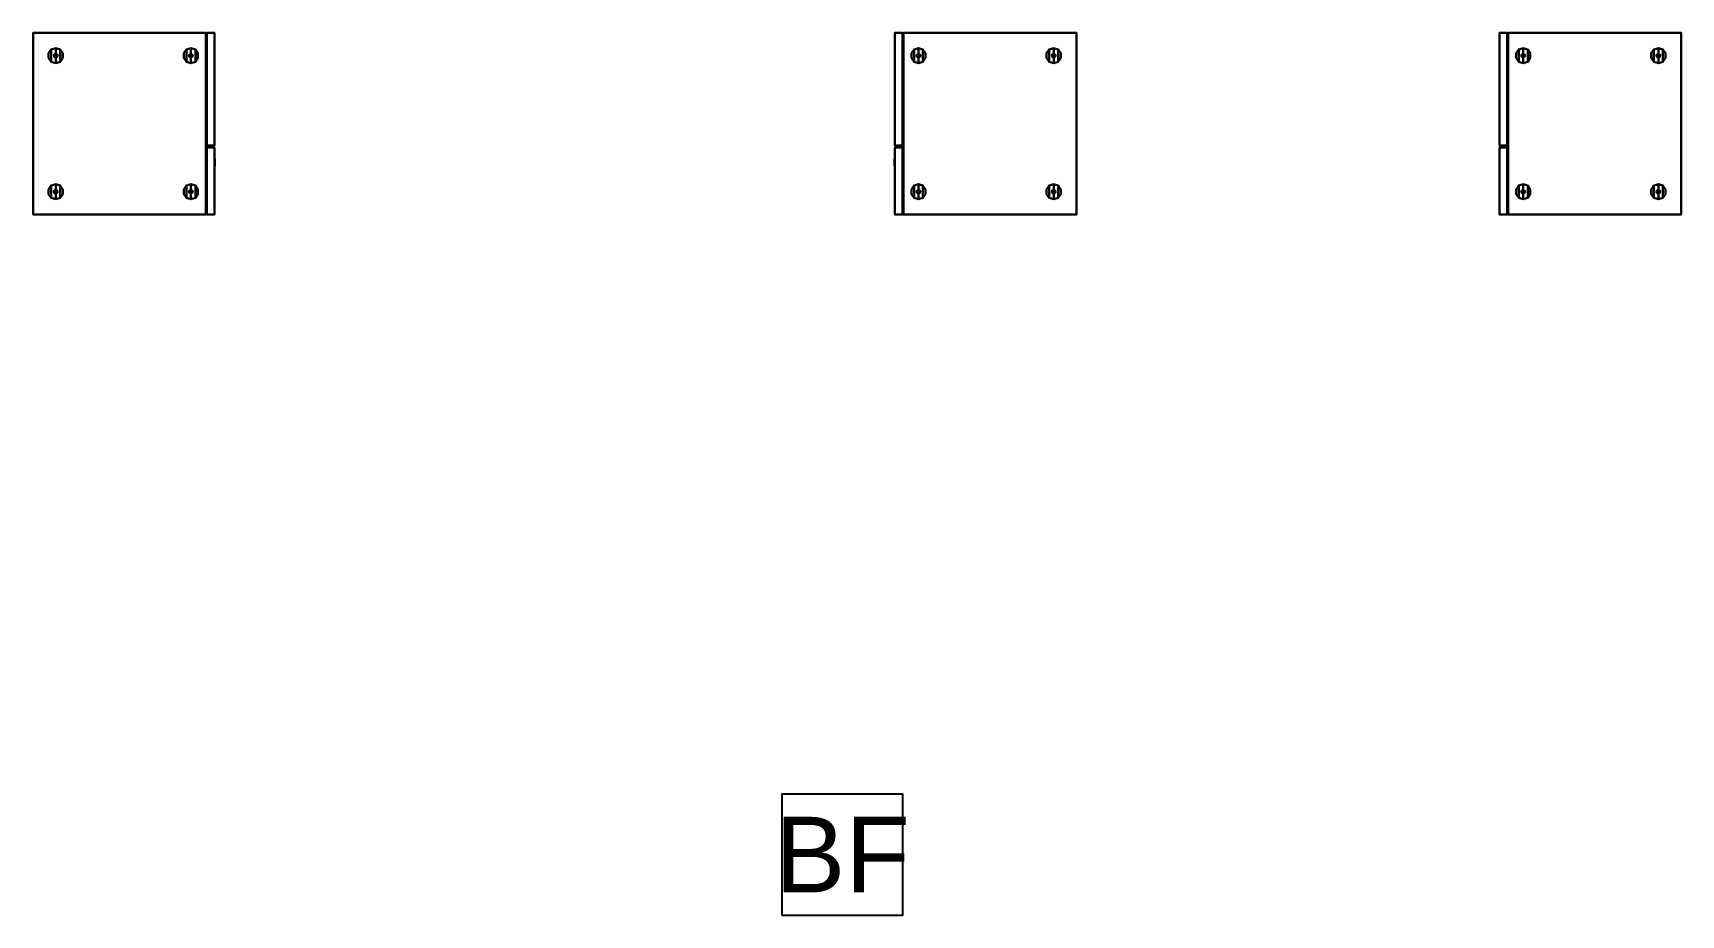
# Model space of a CAD drawing. Header units: inches. Extents: x 23 to 6400, y -2214 to 4412.
# Drawn here: x 3167.4 to 3385.4, y 3651.3 to 3768 of the extents above; entities that cross this region are included whole.
import ezdxf
from ezdxf.enums import TextEntityAlignment as Align

# ---------------------------------------------------------------- set-up
doc = ezdxf.new("R2010")
doc.units = ezdxf.units.IN
doc.header["$LTSCALE"] = 96
doc.header["$MEASUREMENT"] = 0
doc.layers.add('A-FURN-EXIST', color=33, linetype='Continuous')
doc.layers.add('A-Powr-Exst', color=15, linetype='Continuous')
doc.styles.add('OTJ_Title1', font='swiss.ttf')

# ---------------------------------------------------------------- blocks, each defined once
blk = doc.blocks.new('A$C63DA0F89')
at = {"color": 0, "linetype": 'ByBlock', "lineweight": -2}
blk.add_lwpolyline([(8.79, 0), (24.79, 0), (24.79, 16), (8.79, 16)], close=True, dxfattribs=at)
at = {"color": 0, "linetype": 'ByBlock', "lineweight": -2, "style": 'OTJ_Title1', "flags": 8}
blk.add_attdef('CODE', text='', height=8, dxfattribs=at).set_placement((16.79, 8), align=Align.MIDDLE)
blk = doc.blocks.new('A$C1C1D4BE0')
at = {"lineweight": -3, "flags": 1}
for tag, p, rotation in [('CAPPN', (29.08, 175.22, 27.25), 90), ('CAPMG', (29.08, 175.22, 27.25), 90), ('CAPMC', (29.08, 175.22, 27.25), 90), ('CAPQT', (29.08, 175.22, 27.25), 90), ('CAPDH', (29.08, 175.22, 27.25), 90), ('CAPGC', (29.08, 175.22, 27.25), 90), ('CAPPN', (29.08, 175.22, 26.75), 90), ('CAPMG', (29.08, 175.22, 26.75), 90), ('CAPMC', (29.08, 175.22, 26.75), 90), ('CAPQT', (29.08, 175.22, 26.75), 90), ('CAPDH', (29.08, 175.22, 26.75), 90), ('CAPGC', (29.08, 175.22, 26.75), 90), ('CAPPN', (53.08, 175.22, 27.25), 180), ('CAPMG', (53.08, 175.22, 27.25), 180), ('CAPMC', (53.08, 175.22, 27.25), 180), ('CAPQT', (53.08, 175.22, 27.25), 180), ('CAPDH', (53.08, 175.22, 27.25), 180), ('CAPGC', (53.08, 175.22, 27.25), 180), ('CAPPN', (109.07, 175.22, 27.25), 90), ('CAPMG', (109.07, 175.22, 27.25), 90), ('CAPMC', (109.07, 175.22, 27.25), 90), ('CAPQT', (109.07, 175.22, 27.25), 90), ('CAPDH', (109.07, 175.22, 27.25), 90), ('CAPGC', (109.07, 175.22, 27.25), 90), ('CAPPN', (109.07, 175.22, 26.75), 90), ('CAPMG', (109.07, 175.22, 26.75), 90), ('CAPMC', (109.07, 175.22, 26.75), 90), ('CAPQT', (109.07, 175.22, 26.75), 90), ('CAPDH', (109.07, 175.22, 26.75), 90), ('CAPGC', (109.07, 175.22, 26.75), 90), ('CAPPN', (133.07, 175.22, 27.25), 180), ('CAPMG', (133.07, 175.22, 27.25), 180), ('CAPMC', (133.07, 175.22, 27.25), 180), ('CAPQT', (133.07, 175.22, 27.25), 180), ('CAPDH', (133.07, 175.22, 27.25), 180), ('CAPGC', (133.07, 175.22, 27.25), 180), ('CAPPN', (247.06, 175.11, 27.25), 180), ('CAPMG', (247.06, 175.11, 27.25), 180), ('CAPMC', (247.06, 175.11, 27.25), 180), ('CAPQT', (247.06, 175.11, 27.25), 180), ('CAPDH', (247.06, 175.11, 27.25), 180), ('CAPGC', (247.06, 175.11, 27.25), 180), ('CAPPN', (346.3, 144.91, 28.25), 239.7332), ('CAPMG', (346.3, 144.91, 28.25), 239.7332), ('CAPMC', (346.3, 144.91, 28.25), 239.7332), ('CAPQT', (346.3, 144.91, 28.25), 239.7332), ('CAPDH', (346.3, 144.91, 28.25), 239.7332), ('CAPGC', (346.3, 144.91, 28.25), 239.7332), ('CAPPN', (109.06, 103.11, 27.25), 90), ('CAPMG', (109.06, 103.11, 27.25), 90), ('CAPMC', (109.06, 103.11, 27.25), 90), ('CAPQT', (109.06, 103.11, 27.25), 90), ('CAPDH', (109.06, 103.11, 27.25), 90), ('CAPGC', (109.06, 103.11, 27.25), 90), ('CAPPN', (199.06, 103.11, 27.25), 180), ('CAPMG', (199.06, 103.11, 27.25), 180), ('CAPMC', (199.06, 103.11, 27.25), 180), ('CAPQT', (199.06, 103.11, 27.25), 180), ('CAPDH', (199.06, 103.11, 27.25), 180), ('CAPGC', (199.06, 103.11, 27.25), 180), ('CAPPN', (247.06, 103.11, 27.25), 180), ('CAPMG', (247.06, 103.11, 27.25), 180), ('CAPMC', (247.06, 103.11, 27.25), 180), ('CAPQT', (247.06, 103.11, 27.25), 180), ('CAPDH', (247.06, 103.11, 27.25), 180), ('CAPGC', (247.06, 103.11, 27.25), 180), ('CAPPN', (273.39, 103.26), 180), ('CAPMG', (273.39, 103.26), 180), ('CAPMC', (273.39, 103.26), 180), ('CAPQT', (273.39, 103.26), 180), ('CAPDH', (273.39, 103.26), 180), ('CAPGC', (273.39, 103.26), 180), ('CAPPN', (247.92, 96.11, 27.25), 270), ('CAPMG', (247.92, 96.11, 27.25), 270), ('CAPMC', (247.92, 96.11, 27.25), 270), ('CAPQT', (247.92, 96.11, 27.25), 270), ('CAPDH', (247.92, 96.11, 27.25), 270), ('CAPGC', (247.92, 96.11, 27.25), 270), ('CAPPN', (352.41, 58, 28.25), 120), ('CAPMG', (352.41, 58, 28.25), 120), ('CAPMC', (352.41, 58, 28.25), 120), ('CAPQT', (352.41, 58, 28.25), 120), ('CAPDH', (352.41, 58, 28.25), 120), ('CAPGC', (352.41, 58, 28.25), 120), ('CAPPN', (364.65, 37.2), 120.8037), ('CAPMG', (364.65, 37.2), 120.8037), ('CAPMC', (364.65, 37.2), 120.8037), ('CAPQT', (364.65, 37.2), 120.8037), ('CAPDH', (364.65, 37.2), 120.8037), ('CAPGC', (364.65, 37.2), 120.8037), ('CAPPN', (359.05, 33.97), 119.1963), ('CAPMG', (359.05, 33.97), 119.1963), ('CAPMC', (359.05, 33.97), 119.1963), ('CAPQT', (359.05, 33.97), 119.1963), ('CAPDH', (359.05, 33.97), 119.1963), ('CAPGC', (359.05, 33.97), 119.1963)]:
    blk.add_attdef(tag, p, '', height=0.001, rotation=rotation, dxfattribs=at)
for tag, p in [('CAPPN', (109.92, 96.11, 27.25)), ('CAPMG', (109.92, 96.11, 27.25)), ('CAPMC', (109.92, 96.11, 27.25)), ('CAPQT', (109.92, 96.11, 27.25)), ('CAPDH', (109.92, 96.11, 27.25)), ('CAPGC', (109.92, 96.11, 27.25)), ('CAPPN', (157.92, 96.11, 27.25)), ('CAPMG', (157.92, 96.11, 27.25)), ('CAPMC', (157.92, 96.11, 27.25)), ('CAPQT', (157.92, 96.11, 27.25)), ('CAPDH', (157.92, 96.11, 27.25)), ('CAPGC', (157.92, 96.11, 27.25)), ('CAPPN', (249.58, 96.11)), ('CAPMG', (249.58, 96.11)), ('CAPMC', (249.58, 96.11)), ('CAPQT', (249.58, 96.11)), ('CAPDH', (249.58, 96.11)), ('CAPGC', (249.58, 96.11)), ('CAPPN', (273.58, 96.11, 28.25)), ('CAPMG', (273.58, 96.11, 28.25)), ('CAPMC', (273.58, 96.11, 28.25)), ('CAPQT', (273.58, 96.11, 28.25)), ('CAPDH', (273.58, 96.11, 28.25)), ('CAPGC', (273.58, 96.11, 28.25)), ('CAPPN', (29.94, 24.11, 27.25)), ('CAPMG', (29.94, 24.11, 27.25)), ('CAPMC', (29.94, 24.11, 27.25)), ('CAPQT', (29.94, 24.11, 27.25)), ('CAPDH', (29.94, 24.11, 27.25)), ('CAPGC', (29.94, 24.11, 27.25)), ('CAPPN', (109.92, 24.11, 27.25)), ('CAPMG', (109.92, 24.11, 27.25)), ('CAPMC', (109.92, 24.11, 27.25)), ('CAPQT', (109.92, 24.11, 27.25)), ('CAPDH', (109.92, 24.11, 27.25)), ('CAPGC', (109.92, 24.11, 27.25))]:
    blk.add_attdef(tag, p, '', height=0.001, dxfattribs=at)
at = {"lineweight": -3}
mesh = blk.add_polyface(dxfattribs=at)
corners = [(29.94, 24, 90.28), (29.94, 24, 27.25), (52.82, 24, 27.25), (52.82, 24, 90.28), (29.94, 0, 27.25), (29.94, 0, 90.28), (52.82, 0, 90.28), (52.82, 0, 27.25)]
mesh.append_faces([[corners[k] for k in face] for face in [(3, 2, 1, 0), (7, 6, 5, 4), (0, 5, 6, 3), (4, 5, 0, 1), (3, 6, 7, 2)]])
mesh = blk.add_polyface(dxfattribs=at)
corners = [(52.94, 24, 62.5), (53.94, 24, 62.5), (53.94, 24, 73.88), (52.94, 24, 73.88), (52.94, 9.12, 62.5), (52.94, 9.12, 73.88), (53.94, 9.12, 73.88), (53.94, 9.12, 62.5)]
mesh.append_faces([[corners[k] for k in face] for face in [(3, 2, 1, 0), (7, 6, 5, 4), (3, 5, 6, 2), (7, 4, 0, 1), (6, 7, 1, 2)]])
mesh = blk.add_polyface(dxfattribs=at)
corners = [(52.94, 24, 74.22), (53.94, 24, 74.22), (53.94, 24, 90.28), (52.94, 24, 90.28), (52.94, 9.12, 74.22), (52.94, 9.12, 90.28), (53.94, 9.12, 90.28), (53.94, 9.12, 74.22)]
mesh.append_faces([[corners[k] for k in face] for face in [(3, 2, 1, 0), (7, 6, 5, 4), (3, 5, 6, 2), (7, 4, 0, 1), (6, 7, 1, 2)]])
mesh = blk.add_polyface(dxfattribs=at)
corners = [(52.94, 24, 39), (53.94, 24, 39), (53.94, 24, 50.38), (52.94, 24, 50.38), (52.94, 9.12, 39), (52.94, 9.12, 50.38), (53.94, 9.12, 50.38), (53.94, 9.12, 39)]
mesh.append_faces([[corners[k] for k in face] for face in [(3, 2, 1, 0), (7, 6, 5, 4), (3, 5, 6, 2), (7, 4, 0, 1), (6, 7, 1, 2)]])
mesh = blk.add_polyface(dxfattribs=at)
corners = [(52.94, 24, 27.25), (53.94, 24, 27.25), (53.94, 24, 38.62), (52.94, 24, 38.62), (52.94, 9.12, 27.25), (52.94, 9.12, 38.62), (53.94, 9.12, 38.62), (53.94, 9.12, 27.25)]
mesh.append_faces([[corners[k] for k in face] for face in [(3, 2, 1, 0), (7, 6, 5, 4), (3, 5, 6, 2), (7, 4, 0, 1), (6, 7, 1, 2)]])
mesh = blk.add_polyface(dxfattribs=at)
corners = [(52.94, 24, 50.75), (53.94, 24, 50.75), (53.94, 24, 62.12), (52.94, 24, 62.12), (52.94, 9.12, 50.75), (52.94, 9.12, 62.12), (53.94, 9.12, 62.12), (53.94, 9.12, 50.75)]
mesh.append_faces([[corners[k] for k in face] for face in [(3, 2, 1, 0), (7, 6, 5, 4), (3, 5, 6, 2), (7, 4, 0, 1), (6, 7, 1, 2)]])
mesh = blk.add_polyface(dxfattribs=at)
corners = [(109.92, 24, 90.28), (109.92, 24, 27.25), (132.8, 24, 27.25), (132.8, 24, 90.28), (109.92, 0, 27.25), (109.92, 0, 90.28), (132.8, 0, 90.28), (132.8, 0, 27.25)]
mesh.append_faces([[corners[k] for k in face] for face in [(3, 2, 1, 0), (7, 6, 5, 4), (0, 5, 6, 3), (4, 5, 0, 1), (3, 6, 7, 2)]])
mesh = blk.add_polyface(dxfattribs=at)
corners = [(132.92, 24, 62.5), (133.92, 24, 62.5), (133.92, 24, 73.88), (132.92, 24, 73.88), (132.92, 9.12, 62.5), (132.92, 9.12, 73.88), (133.92, 9.12, 73.88), (133.92, 9.12, 62.5)]
mesh.append_faces([[corners[k] for k in face] for face in [(3, 2, 1, 0), (7, 6, 5, 4), (3, 5, 6, 2), (7, 4, 0, 1), (6, 7, 1, 2)]])
mesh = blk.add_polyface(dxfattribs=at)
corners = [(132.92, 24, 74.22), (133.92, 24, 74.22), (133.92, 24, 90.28), (132.92, 24, 90.28), (132.92, 9.12, 74.22), (132.92, 9.12, 90.28), (133.92, 9.12, 90.28), (133.92, 9.12, 74.22)]
mesh.append_faces([[corners[k] for k in face] for face in [(3, 2, 1, 0), (7, 6, 5, 4), (3, 5, 6, 2), (7, 4, 0, 1), (6, 7, 1, 2)]])
mesh = blk.add_polyface(dxfattribs=at)
corners = [(132.92, 24, 39), (133.92, 24, 39), (133.92, 24, 50.38), (132.92, 24, 50.38), (132.92, 9.12, 39), (132.92, 9.12, 50.38), (133.92, 9.12, 50.38), (133.92, 9.12, 39)]
mesh.append_faces([[corners[k] for k in face] for face in [(3, 2, 1, 0), (7, 6, 5, 4), (3, 5, 6, 2), (7, 4, 0, 1), (6, 7, 1, 2)]])
mesh = blk.add_polyface(dxfattribs=at)
corners = [(132.92, 24, 27.25), (133.92, 24, 27.25), (133.92, 24, 38.62), (132.92, 24, 38.62), (132.92, 9.12, 27.25), (132.92, 9.12, 38.62), (133.92, 9.12, 38.62), (133.92, 9.12, 27.25)]
mesh.append_faces([[corners[k] for k in face] for face in [(3, 2, 1, 0), (7, 6, 5, 4), (3, 5, 6, 2), (7, 4, 0, 1), (6, 7, 1, 2)]])
mesh = blk.add_polyface(dxfattribs=at)
corners = [(132.92, 24, 50.75), (133.92, 24, 50.75), (133.92, 24, 62.12), (132.92, 24, 62.12), (132.92, 9.12, 50.75), (132.92, 9.12, 62.12), (133.92, 9.12, 62.12), (133.92, 9.12, 50.75)]
mesh.append_faces([[corners[k] for k in face] for face in [(3, 2, 1, 0), (7, 6, 5, 4), (3, 5, 6, 2), (7, 4, 0, 1), (6, 7, 1, 2)]])
mesh = blk.add_polyface(dxfattribs=at)
corners = [(224.92, 24, 62.5), (223.92, 24, 62.5), (223.92, 24, 73.88), (224.92, 24, 73.88), (224.92, 9.12, 62.5), (224.92, 9.12, 73.88), (223.92, 9.12, 73.88), (223.92, 9.12, 62.5)]
mesh.append_faces([[corners[k] for k in face] for face in [(0, 1, 2, 3), (4, 5, 6, 7), (2, 6, 5, 3), (1, 0, 4, 7), (2, 1, 7, 6)]])
mesh = blk.add_polyface(dxfattribs=at)
corners = [(224.92, 24, 74.22), (223.92, 24, 74.22), (223.92, 24, 90.28), (224.92, 24, 90.28), (224.92, 9.12, 74.22), (224.92, 9.12, 90.28), (223.92, 9.12, 90.28), (223.92, 9.12, 74.22)]
mesh.append_faces([[corners[k] for k in face] for face in [(0, 1, 2, 3), (4, 5, 6, 7), (2, 6, 5, 3), (1, 0, 4, 7), (2, 1, 7, 6)]])
mesh = blk.add_polyface(dxfattribs=at)
corners = [(224.92, 24, 39), (223.92, 24, 39), (223.92, 24, 50.38), (224.92, 24, 50.38), (224.92, 9.12, 39), (224.92, 9.12, 50.38), (223.92, 9.12, 50.38), (223.92, 9.12, 39)]
mesh.append_faces([[corners[k] for k in face] for face in [(0, 1, 2, 3), (4, 5, 6, 7), (2, 6, 5, 3), (1, 0, 4, 7), (2, 1, 7, 6)]])
mesh = blk.add_polyface(dxfattribs=at)
corners = [(224.92, 24, 27.25), (223.92, 24, 27.25), (223.92, 24, 38.62), (224.92, 24, 38.62), (224.92, 9.12, 27.25), (224.92, 9.12, 38.62), (223.92, 9.12, 38.62), (223.92, 9.12, 27.25)]
mesh.append_faces([[corners[k] for k in face] for face in [(0, 1, 2, 3), (4, 5, 6, 7), (2, 6, 5, 3), (1, 0, 4, 7), (2, 1, 7, 6)]])
mesh = blk.add_polyface(dxfattribs=at)
corners = [(224.92, 24, 50.75), (223.92, 24, 50.75), (223.92, 24, 62.12), (224.92, 24, 62.12), (224.92, 9.12, 50.75), (224.92, 9.12, 62.12), (223.92, 9.12, 62.12), (223.92, 9.12, 50.75)]
mesh.append_faces([[corners[k] for k in face] for face in [(0, 1, 2, 3), (4, 5, 6, 7), (2, 6, 5, 3), (1, 0, 4, 7), (2, 1, 7, 6)]])
mesh = blk.add_polyface(dxfattribs=at)
corners = [(247.92, 24, 90.28), (247.92, 24, 27.25), (225.05, 24, 27.25), (225.05, 24, 90.28), (247.92, 0, 27.25), (247.92, 0, 90.28), (225.05, 0, 90.28), (225.05, 0, 27.25)]
mesh.append_faces([[corners[k] for k in face] for face in [(0, 1, 2, 3), (4, 5, 6, 7), (3, 6, 5, 0), (1, 0, 5, 4), (2, 7, 6, 3)]])
mesh = blk.add_polyface(dxfattribs=at)
corners = [(32, 21.31, 26.88), (32, 20.69, 26.88), (32, 20.69, 26.75), (32, 21.31, 26.75), (32.35, 20.19, 26.88), (32.35, 20.19, 26.75), (32.35, 21.81, 26.88), (32.35, 21.81, 26.75), (32.94, 20, 26.88), (33.54, 20.19, 26.88), (33.54, 20.19, 26.75), (32.94, 20, 26.75), (33.88, 20.69, 26.88), (33.88, 21.31, 26.88), (33.88, 21.31, 26.75), (33.88, 20.69, 26.75), (33.54, 21.81, 26.88), (32.94, 22, 26.88), (32.94, 22, 26.75), (33.54, 21.81, 26.75)]
mesh.append_faces([[corners[k] for k in face] for face in [(3, 2, 1, 0), (2, 5, 4, 1), (7, 3, 0, 6), (11, 10, 9, 8), (15, 14, 13, 12), (10, 15, 12, 9), (19, 18, 17, 16), (14, 19, 16, 13), (18, 7, 6, 17), (5, 11, 8, 4)]])
mesh.append_faces([[corners[k] for k in face] for face in [(16, 9, 12, 13)]], dxfattribs={"vtx0": -1})
mesh.append_faces([[corners[k] for k in face] for face in [(17, 8, 9, 16)]], dxfattribs={"vtx0": -1, "vtx2": -1})
mesh.append_faces([[corners[k] for k in face] for face in [(1, 4, 6, 0)]], dxfattribs={"vtx1": -1})
mesh.append_faces([[corners[k] for k in face] for face in [(4, 8, 17, 6)]], dxfattribs={"vtx1": -1, "vtx3": -1})
mesh = blk.add_polyface(dxfattribs=at)
corners = [(49.88, 21.31, 26.88), (49.88, 20.69, 26.88), (49.88, 20.69, 26.75), (49.88, 21.31, 26.75), (50.22, 20.19, 26.88), (50.82, 20, 26.88), (50.82, 20, 26.75), (50.22, 20.19, 26.75), (51.75, 20.69, 26.88), (51.75, 21.31, 26.88), (51.75, 21.31, 26.75), (51.75, 20.69, 26.75), (51.41, 20.19, 26.88), (51.41, 20.19, 26.75), (50.82, 22, 26.88), (50.22, 21.81, 26.88), (50.22, 21.81, 26.75), (50.82, 22, 26.75), (51.41, 21.81, 26.88), (51.41, 21.81, 26.75)]
mesh.append_faces([[corners[k] for k in face] for face in [(3, 2, 1, 0), (7, 6, 5, 4), (2, 7, 4, 1), (11, 10, 9, 8), (13, 11, 8, 12), (6, 13, 12, 5), (17, 16, 15, 14), (19, 17, 14, 18), (10, 19, 18, 9), (16, 3, 0, 15)]])
mesh.append_faces([[corners[k] for k in face] for face in [(18, 12, 8, 9)]], dxfattribs={"vtx0": -1})
mesh.append_faces([[corners[k] for k in face] for face in [(14, 5, 12, 18)]], dxfattribs={"vtx0": -1, "vtx2": -1})
mesh.append_faces([[corners[k] for k in face] for face in [(1, 4, 15, 0)]], dxfattribs={"vtx1": -1})
mesh.append_faces([[corners[k] for k in face] for face in [(4, 5, 14, 15)]], dxfattribs={"vtx1": -1, "vtx3": -1})
mesh = blk.add_polyface(dxfattribs=at)
corners = [(111.99, 21.31, 26.88), (111.99, 20.69, 26.88), (111.99, 20.69, 26.75), (111.99, 21.31, 26.75), (112.33, 20.19, 26.88), (112.33, 20.19, 26.75), (112.33, 21.81, 26.88), (112.33, 21.81, 26.75), (112.92, 20, 26.88), (113.52, 20.19, 26.88), (113.52, 20.19, 26.75), (112.92, 20, 26.75), (113.86, 20.69, 26.88), (113.86, 21.31, 26.88), (113.86, 21.31, 26.75), (113.86, 20.69, 26.75), (113.52, 21.81, 26.88), (112.92, 22, 26.88), (112.92, 22, 26.75), (113.52, 21.81, 26.75)]
mesh.append_faces([[corners[k] for k in face] for face in [(3, 2, 1, 0), (2, 5, 4, 1), (7, 3, 0, 6), (11, 10, 9, 8), (15, 14, 13, 12), (10, 15, 12, 9), (19, 18, 17, 16), (14, 19, 16, 13), (18, 7, 6, 17), (5, 11, 8, 4)]])
mesh.append_faces([[corners[k] for k in face] for face in [(16, 9, 12, 13)]], dxfattribs={"vtx0": -1})
mesh.append_faces([[corners[k] for k in face] for face in [(17, 8, 9, 16)]], dxfattribs={"vtx0": -1, "vtx2": -1})
mesh.append_faces([[corners[k] for k in face] for face in [(1, 4, 6, 0)]], dxfattribs={"vtx1": -1})
mesh.append_faces([[corners[k] for k in face] for face in [(4, 8, 17, 6)]], dxfattribs={"vtx1": -1, "vtx3": -1})
mesh = blk.add_polyface(dxfattribs=at)
corners = [(129.86, 21.31, 26.88), (129.86, 20.69, 26.88), (129.86, 20.69, 26.75), (129.86, 21.31, 26.75), (130.21, 20.19, 26.88), (130.8, 20, 26.88), (130.8, 20, 26.75), (130.21, 20.19, 26.75), (131.74, 20.69, 26.88), (131.74, 21.31, 26.88), (131.74, 21.31, 26.75), (131.74, 20.69, 26.75), (131.39, 20.19, 26.88), (131.39, 20.19, 26.75), (130.8, 22, 26.88), (130.21, 21.81, 26.88), (130.21, 21.81, 26.75), (130.8, 22, 26.75), (131.39, 21.81, 26.88), (131.39, 21.81, 26.75)]
mesh.append_faces([[corners[k] for k in face] for face in [(3, 2, 1, 0), (7, 6, 5, 4), (2, 7, 4, 1), (11, 10, 9, 8), (13, 11, 8, 12), (6, 13, 12, 5), (17, 16, 15, 14), (19, 17, 14, 18), (10, 19, 18, 9), (16, 3, 0, 15)]])
mesh.append_faces([[corners[k] for k in face] for face in [(18, 12, 8, 9)]], dxfattribs={"vtx0": -1})
mesh.append_faces([[corners[k] for k in face] for face in [(14, 5, 12, 18)]], dxfattribs={"vtx0": -1, "vtx2": -1})
mesh.append_faces([[corners[k] for k in face] for face in [(1, 4, 15, 0)]], dxfattribs={"vtx1": -1})
mesh.append_faces([[corners[k] for k in face] for face in [(4, 5, 14, 15)]], dxfattribs={"vtx1": -1, "vtx3": -1})
mesh = blk.add_polyface(dxfattribs=at)
corners = [(227.99, 21.31, 26.88), (227.99, 20.69, 26.88), (227.99, 20.69, 26.75), (227.99, 21.31, 26.75), (227.64, 20.19, 26.88), (227.05, 20, 26.88), (227.05, 20, 26.75), (227.64, 20.19, 26.75), (226.11, 20.69, 26.88), (226.11, 21.31, 26.88), (226.11, 21.31, 26.75), (226.11, 20.69, 26.75), (226.45, 20.19, 26.88), (226.45, 20.19, 26.75), (227.05, 22, 26.88), (227.64, 21.81, 26.88), (227.64, 21.81, 26.75), (227.05, 22, 26.75), (226.45, 21.81, 26.88), (226.45, 21.81, 26.75)]
mesh.append_faces([[corners[k] for k in face] for face in [(0, 1, 2, 3), (4, 5, 6, 7), (1, 4, 7, 2), (8, 9, 10, 11), (12, 8, 11, 13), (5, 12, 13, 6), (14, 15, 16, 17), (18, 14, 17, 19), (9, 18, 19, 10), (15, 0, 3, 16)]])
mesh.append_faces([[corners[k] for k in face] for face in [(18, 12, 5, 14)]], dxfattribs={"vtx0": -1, "vtx2": -1})
mesh.append_faces([[corners[k] for k in face] for face in [(0, 15, 4, 1)]], dxfattribs={"vtx1": -1})
mesh.append_faces([[corners[k] for k in face] for face in [(15, 14, 5, 4)]], dxfattribs={"vtx1": -1, "vtx3": -1})
mesh.append_faces([[corners[k] for k in face] for face in [(9, 8, 12, 18)]], dxfattribs={"vtx2": -1})
mesh = blk.add_polyface(dxfattribs=at)
corners = [(245.86, 21.31, 26.88), (245.86, 20.69, 26.88), (245.86, 20.69, 26.75), (245.86, 21.31, 26.75), (245.52, 20.19, 26.88), (245.52, 20.19, 26.75), (245.52, 21.81, 26.88), (245.52, 21.81, 26.75), (244.92, 20, 26.88), (244.33, 20.19, 26.88), (244.33, 20.19, 26.75), (244.92, 20, 26.75), (243.99, 20.69, 26.88), (243.99, 21.31, 26.88), (243.99, 21.31, 26.75), (243.99, 20.69, 26.75), (244.33, 21.81, 26.88), (244.92, 22, 26.88), (244.92, 22, 26.75), (244.33, 21.81, 26.75)]
mesh.append_faces([[corners[k] for k in face] for face in [(0, 1, 2, 3), (1, 4, 5, 2), (6, 0, 3, 7), (8, 9, 10, 11), (12, 13, 14, 15), (9, 12, 15, 10), (16, 17, 18, 19), (13, 16, 19, 14), (17, 6, 7, 18), (4, 8, 11, 5)]])
mesh.append_faces([[corners[k] for k in face] for face in [(16, 9, 8, 17)]], dxfattribs={"vtx0": -1, "vtx2": -1})
mesh.append_faces([[corners[k] for k in face] for face in [(0, 6, 4, 1)]], dxfattribs={"vtx1": -1})
mesh.append_faces([[corners[k] for k in face] for face in [(6, 17, 8, 4)]], dxfattribs={"vtx1": -1, "vtx3": -1})
mesh.append_faces([[corners[k] for k in face] for face in [(13, 12, 9, 16)]], dxfattribs={"vtx2": -1})
mesh = blk.add_polyface(dxfattribs=at)
corners = [(32.88, 21.25, 27.25), (32.88, 21.25, 26.88), (33, 21.25, 26.88), (33, 21.25, 27.25), (32.75, 21.16, 27.25), (32.75, 21.16, 26.88), (33.13, 21.16, 26.88), (33.13, 21.16, 27.25), (32.69, 21, 27.25), (32.69, 21, 26.88), (33.19, 21, 26.88), (33.19, 21, 27.25), (32.88, 20.75, 26.88), (32.88, 20.75, 27.25), (33, 20.75, 27.25), (33, 20.75, 26.88), (32.75, 20.84, 26.88), (32.75, 20.84, 27.25), (33.13, 20.84, 27.25), (33.13, 20.84, 26.88)]
mesh.append_faces([[corners[k] for k in face] for face in [(3, 2, 1, 0), (0, 1, 5, 4), (7, 6, 2, 3), (4, 5, 9, 8), (11, 10, 6, 7), (15, 14, 13, 12), (12, 13, 17, 16), (19, 18, 14, 15), (16, 17, 8, 9), (10, 11, 18, 19)]])
mesh = blk.add_polyface(dxfattribs=at)
corners = [(50.63, 21.16, 27.25), (50.63, 21.16, 26.88), (50.75, 21.25, 26.88), (50.75, 21.25, 27.25), (50.57, 21, 27.25), (50.57, 21, 26.88), (50.63, 20.84, 26.88), (50.63, 20.84, 27.25), (50.75, 20.75, 27.25), (50.75, 20.75, 26.88), (50.88, 20.75, 26.88), (50.88, 20.75, 27.25), (51, 20.84, 27.25), (51, 20.84, 26.88), (50.88, 21.25, 27.25), (50.88, 21.25, 26.88), (51, 21.16, 26.88), (51, 21.16, 27.25), (51.07, 21, 26.88), (51.07, 21, 27.25)]
mesh.append_faces([[corners[k] for k in face] for face in [(3, 2, 1, 0), (0, 1, 5, 4), (9, 8, 7, 6), (6, 7, 4, 5), (13, 12, 11, 10), (17, 16, 15, 14), (19, 18, 16, 17), (18, 19, 12, 13), (10, 11, 8, 9), (14, 15, 2, 3)]])
mesh = blk.add_polyface(dxfattribs=at)
corners = [(112.86, 21.25, 27.25), (112.86, 21.25, 26.88), (112.99, 21.25, 26.88), (112.99, 21.25, 27.25), (112.74, 21.16, 27.25), (112.74, 21.16, 26.88), (113.11, 21.16, 26.88), (113.11, 21.16, 27.25), (112.67, 21, 27.25), (112.67, 21, 26.88), (113.17, 21, 26.88), (113.17, 21, 27.25), (112.86, 20.75, 26.88), (112.86, 20.75, 27.25), (112.99, 20.75, 27.25), (112.99, 20.75, 26.88), (112.74, 20.84, 26.88), (112.74, 20.84, 27.25), (113.11, 20.84, 27.25), (113.11, 20.84, 26.88)]
mesh.append_faces([[corners[k] for k in face] for face in [(3, 2, 1, 0), (0, 1, 5, 4), (7, 6, 2, 3), (4, 5, 9, 8), (11, 10, 6, 7), (15, 14, 13, 12), (12, 13, 17, 16), (19, 18, 14, 15), (16, 17, 8, 9), (10, 11, 18, 19)]])
mesh = blk.add_polyface(dxfattribs=at)
corners = [(130.61, 21.16, 27.25), (130.61, 21.16, 26.88), (130.74, 21.25, 26.88), (130.74, 21.25, 27.25), (130.55, 21, 27.25), (130.55, 21, 26.88), (130.61, 20.84, 26.88), (130.61, 20.84, 27.25), (130.74, 20.75, 27.25), (130.74, 20.75, 26.88), (130.86, 20.75, 26.88), (130.86, 20.75, 27.25), (130.99, 20.84, 27.25), (130.99, 20.84, 26.88), (130.86, 21.25, 27.25), (130.86, 21.25, 26.88), (130.99, 21.16, 26.88), (130.99, 21.16, 27.25), (131.05, 21, 26.88), (131.05, 21, 27.25)]
mesh.append_faces([[corners[k] for k in face] for face in [(3, 2, 1, 0), (0, 1, 5, 4), (9, 8, 7, 6), (6, 7, 4, 5), (13, 12, 11, 10), (17, 16, 15, 14), (19, 18, 16, 17), (18, 19, 12, 13), (10, 11, 8, 9), (14, 15, 2, 3)]])
mesh = blk.add_polyface(dxfattribs=at)
corners = [(227.24, 21.16, 27.25), (227.24, 21.16, 26.88), (227.11, 21.25, 26.88), (227.11, 21.25, 27.25), (227.3, 21, 27.25), (227.3, 21, 26.88), (227.24, 20.84, 26.88), (227.24, 20.84, 27.25), (227.11, 20.75, 27.25), (227.11, 20.75, 26.88), (226.99, 20.75, 26.88), (226.99, 20.75, 27.25), (226.86, 20.84, 27.25), (226.86, 20.84, 26.88), (226.99, 21.25, 27.25), (226.99, 21.25, 26.88), (226.86, 21.16, 26.88), (226.86, 21.16, 27.25), (226.8, 21, 26.88), (226.8, 21, 27.25)]
mesh.append_faces([[corners[k] for k in face] for face in [(0, 1, 2, 3), (4, 5, 1, 0), (6, 7, 8, 9), (5, 4, 7, 6), (10, 11, 12, 13), (14, 15, 16, 17), (17, 16, 18, 19), (13, 12, 19, 18), (9, 8, 11, 10), (3, 2, 15, 14)]])
mesh = blk.add_polyface(dxfattribs=at)
corners = [(244.99, 21.25, 27.25), (244.99, 21.25, 26.88), (244.86, 21.25, 26.88), (244.86, 21.25, 27.25), (245.11, 21.16, 27.25), (245.11, 21.16, 26.88), (244.74, 21.16, 26.88), (244.74, 21.16, 27.25), (245.17, 21, 27.25), (245.17, 21, 26.88), (244.67, 21, 26.88), (244.67, 21, 27.25), (244.99, 20.75, 26.88), (244.99, 20.75, 27.25), (244.86, 20.75, 27.25), (244.86, 20.75, 26.88), (245.11, 20.84, 26.88), (245.11, 20.84, 27.25), (244.74, 20.84, 27.25), (244.74, 20.84, 26.88)]
mesh.append_faces([[corners[k] for k in face] for face in [(0, 1, 2, 3), (4, 5, 1, 0), (3, 2, 6, 7), (8, 9, 5, 4), (7, 6, 10, 11), (12, 13, 14, 15), (16, 17, 13, 12), (15, 14, 18, 19), (9, 8, 17, 16), (19, 18, 11, 10)]])
mesh = blk.add_polyface(dxfattribs=at)
corners = [(53.94, 8.87, 90.28), (53.94, 0, 90.28), (52.94, 0, 90.28), (52.94, 8.87, 90.28), (52.94, 0, 27.25), (53.94, 0, 27.25), (53.94, 8.87, 27.25), (52.94, 8.87, 27.25)]
mesh.append_faces([[corners[k] for k in face] for face in [(3, 2, 1, 0), (5, 1, 2, 4), (1, 5, 6, 0), (3, 0, 6, 7), (5, 4, 7, 6)]])
mesh = blk.add_polyface(dxfattribs=at)
corners = [(133.92, 8.87, 90.28), (133.92, 0, 90.28), (132.92, 0, 90.28), (132.92, 8.87, 90.28), (132.92, 0, 27.25), (133.92, 0, 27.25), (133.92, 8.87, 27.25), (132.92, 8.87, 27.25)]
mesh.append_faces([[corners[k] for k in face] for face in [(3, 2, 1, 0), (5, 1, 2, 4), (1, 5, 6, 0), (3, 0, 6, 7), (5, 4, 7, 6)]])
mesh = blk.add_polyface(dxfattribs=at)
corners = [(223.92, 8.87, 90.28), (223.92, 0, 90.28), (224.92, 0, 90.28), (224.92, 8.87, 90.28), (224.92, 0, 27.25), (223.92, 0, 27.25), (223.92, 8.87, 27.25), (224.92, 8.87, 27.25)]
mesh.append_faces([[corners[k] for k in face] for face in [(0, 1, 2, 3), (4, 2, 1, 5), (0, 6, 5, 1), (7, 6, 0, 3), (6, 7, 4, 5)]])
mesh = blk.add_polyface(dxfattribs=at)
corners = [(53.97, 7.31, 76.47), (53.97, 6.62, 75.81), (53.97, 6.44, 75.97), (53.97, 7.12, 76.66), (53.97, 7.37, 76.22), (53.97, 6.87, 75.72), (53.97, 7.31, 75.97), (53.97, 7.12, 75.81), (53.97, 6.62, 76.66), (53.97, 6.87, 76.72), (53.97, 6.37, 76.22), (53.97, 6.44, 76.47)]
mesh.append_faces([[corners[k] for k in face] for face in [(4, 5, 7, 6)]], dxfattribs={"vtx0": -1})
mesh.append_faces([[corners[k] for k in face] for face in [(3, 2, 1, 0), (0, 1, 5, 4), (9, 10, 2, 3)]], dxfattribs={"vtx0": -1, "vtx2": -1})
mesh.append_faces([[corners[k] for k in face] for face in [(11, 10, 9, 8)]], dxfattribs={"vtx1": -1})
mesh = blk.add_polyface(dxfattribs=at)
corners = [(133.96, 7.31, 76.47), (133.96, 6.62, 75.81), (133.96, 6.44, 75.97), (133.96, 7.12, 76.66), (133.96, 7.37, 76.22), (133.96, 6.87, 75.72), (133.96, 7.31, 75.97), (133.96, 7.12, 75.81), (133.96, 6.62, 76.66), (133.96, 6.87, 76.72), (133.96, 6.37, 76.22), (133.96, 6.44, 76.47)]
mesh.append_faces([[corners[k] for k in face] for face in [(4, 5, 7, 6)]], dxfattribs={"vtx0": -1})
mesh.append_faces([[corners[k] for k in face] for face in [(3, 2, 1, 0), (0, 1, 5, 4), (9, 10, 2, 3)]], dxfattribs={"vtx0": -1, "vtx2": -1})
mesh.append_faces([[corners[k] for k in face] for face in [(11, 10, 9, 8)]], dxfattribs={"vtx1": -1})
mesh = blk.add_polyface(dxfattribs=at)
corners = [(223.89, 7.31, 76.47), (223.89, 6.62, 75.81), (223.89, 6.44, 75.97), (223.89, 7.12, 76.66), (223.89, 7.37, 76.22), (223.89, 6.87, 75.72), (223.89, 7.31, 75.97), (223.89, 7.12, 75.81), (223.89, 6.62, 76.66), (223.89, 6.87, 76.72), (223.89, 6.37, 76.22), (223.89, 6.44, 76.47)]
mesh.append_faces([[corners[k] for k in face] for face in [(0, 1, 2, 3), (4, 5, 1, 0), (3, 2, 10, 9)]], dxfattribs={"vtx0": -1, "vtx2": -1})
mesh.append_faces([[corners[k] for k in face] for face in [(8, 9, 10, 11)]], dxfattribs={"vtx1": -1})
mesh.append_faces([[corners[k] for k in face] for face in [(6, 7, 5, 4)]], dxfattribs={"vtx2": -1})
mesh = blk.add_polyface(dxfattribs=at)
corners = [(32, 3.31, 26.88), (32, 2.69, 26.88), (32, 2.69, 26.75), (32, 3.31, 26.75), (32.35, 3.81, 26.88), (32.35, 3.81, 26.75), (32.35, 2.19, 26.88), (32.35, 2.19, 26.75), (33.88, 2.69, 26.88), (33.88, 3.31, 26.88), (33.88, 3.31, 26.75), (33.88, 2.69, 26.75), (33.54, 3.81, 26.88), (32.94, 4, 26.88), (32.94, 4, 26.75), (33.54, 3.81, 26.75), (32.94, 2, 26.88), (33.54, 2.19, 26.88), (33.54, 2.19, 26.75), (32.94, 2, 26.75)]
mesh.append_faces([[corners[k] for k in face] for face in [(3, 2, 1, 0), (5, 3, 0, 4), (2, 7, 6, 1), (11, 10, 9, 8), (15, 14, 13, 12), (10, 15, 12, 9), (19, 18, 17, 16), (18, 11, 8, 17), (14, 5, 4, 13), (7, 19, 16, 6)]])
mesh.append_faces([[corners[k] for k in face] for face in [(12, 17, 8, 9)]], dxfattribs={"vtx0": -1})
mesh.append_faces([[corners[k] for k in face] for face in [(13, 16, 17, 12)]], dxfattribs={"vtx0": -1, "vtx2": -1})
mesh.append_faces([[corners[k] for k in face] for face in [(1, 6, 4, 0)]], dxfattribs={"vtx1": -1})
mesh.append_faces([[corners[k] for k in face] for face in [(6, 16, 13, 4)]], dxfattribs={"vtx1": -1, "vtx3": -1})
mesh = blk.add_polyface(dxfattribs=at)
corners = [(32.88, 2.75, 26.88), (32.88, 2.75, 27.25), (33, 2.75, 27.25), (33, 2.75, 26.88), (32.75, 2.84, 26.88), (32.75, 2.84, 27.25), (33.13, 2.84, 27.25), (33.13, 2.84, 26.88), (32.69, 3, 26.88), (32.69, 3, 27.25), (33.19, 3, 27.25), (33.19, 3, 26.88), (32.88, 3.25, 27.25), (32.88, 3.25, 26.88), (33, 3.25, 26.88), (33, 3.25, 27.25), (32.75, 3.16, 27.25), (32.75, 3.16, 26.88), (33.13, 3.16, 26.88), (33.13, 3.16, 27.25)]
mesh.append_faces([[corners[k] for k in face] for face in [(3, 2, 1, 0), (0, 1, 5, 4), (7, 6, 2, 3), (4, 5, 9, 8), (11, 10, 6, 7), (15, 14, 13, 12), (12, 13, 17, 16), (19, 18, 14, 15), (16, 17, 8, 9), (10, 11, 18, 19)]])
mesh = blk.add_polyface(dxfattribs=at)
corners = [(51.75, 2.69, 26.88), (51.75, 3.31, 26.88), (51.75, 3.31, 26.75), (51.75, 2.69, 26.75), (51.41, 3.81, 26.88), (51.41, 3.81, 26.75), (50.82, 4, 26.88), (50.22, 3.81, 26.88), (50.22, 3.81, 26.75), (50.82, 4, 26.75), (49.88, 3.31, 26.88), (49.88, 2.69, 26.88), (49.88, 2.69, 26.75), (49.88, 3.31, 26.75), (50.22, 2.19, 26.88), (50.82, 2, 26.88), (50.82, 2, 26.75), (50.22, 2.19, 26.75), (51.41, 2.19, 26.88), (51.41, 2.19, 26.75)]
mesh.append_faces([[corners[k] for k in face] for face in [(3, 2, 1, 0), (2, 5, 4, 1), (9, 8, 7, 6), (13, 12, 11, 10), (8, 13, 10, 7), (5, 9, 6, 4), (17, 16, 15, 14), (16, 19, 18, 15), (19, 3, 0, 18), (12, 17, 14, 11)]])
mesh.append_faces([[corners[k] for k in face] for face in [(4, 18, 0, 1)]], dxfattribs={"vtx0": -1})
mesh.append_faces([[corners[k] for k in face] for face in [(6, 15, 18, 4)]], dxfattribs={"vtx0": -1, "vtx2": -1})
mesh.append_faces([[corners[k] for k in face] for face in [(11, 14, 7, 10)]], dxfattribs={"vtx1": -1})
mesh.append_faces([[corners[k] for k in face] for face in [(14, 15, 6, 7)]], dxfattribs={"vtx1": -1, "vtx3": -1})
mesh = blk.add_polyface(dxfattribs=at)
corners = [(50.63, 2.84, 26.88), (50.63, 2.84, 27.25), (50.75, 2.75, 27.25), (50.75, 2.75, 26.88), (50.57, 3, 26.88), (50.57, 3, 27.25), (50.63, 3.16, 27.25), (50.63, 3.16, 26.88), (50.75, 3.25, 26.88), (50.75, 3.25, 27.25), (50.88, 3.25, 27.25), (50.88, 3.25, 26.88), (51, 3.16, 26.88), (51, 3.16, 27.25), (50.88, 2.75, 26.88), (50.88, 2.75, 27.25), (51, 2.84, 27.25), (51, 2.84, 26.88), (51.07, 3, 27.25), (51.07, 3, 26.88)]
mesh.append_faces([[corners[k] for k in face] for face in [(3, 2, 1, 0), (0, 1, 5, 4), (9, 8, 7, 6), (6, 7, 4, 5), (13, 12, 11, 10), (17, 16, 15, 14), (19, 18, 16, 17), (18, 19, 12, 13), (14, 15, 2, 3), (10, 11, 8, 9)]])
mesh = blk.add_polyface(dxfattribs=at)
corners = [(111.99, 3.31, 26.88), (111.99, 2.69, 26.88), (111.99, 2.69, 26.75), (111.99, 3.31, 26.75), (112.33, 3.81, 26.88), (112.33, 3.81, 26.75), (112.33, 2.19, 26.88), (112.33, 2.19, 26.75), (113.86, 2.69, 26.88), (113.86, 3.31, 26.88), (113.86, 3.31, 26.75), (113.86, 2.69, 26.75), (113.52, 3.81, 26.88), (112.92, 4, 26.88), (112.92, 4, 26.75), (113.52, 3.81, 26.75), (112.92, 2, 26.88), (113.52, 2.19, 26.88), (113.52, 2.19, 26.75), (112.92, 2, 26.75)]
mesh.append_faces([[corners[k] for k in face] for face in [(3, 2, 1, 0), (5, 3, 0, 4), (2, 7, 6, 1), (11, 10, 9, 8), (15, 14, 13, 12), (10, 15, 12, 9), (19, 18, 17, 16), (18, 11, 8, 17), (14, 5, 4, 13), (7, 19, 16, 6)]])
mesh.append_faces([[corners[k] for k in face] for face in [(12, 17, 8, 9)]], dxfattribs={"vtx0": -1})
mesh.append_faces([[corners[k] for k in face] for face in [(13, 16, 17, 12)]], dxfattribs={"vtx0": -1, "vtx2": -1})
mesh.append_faces([[corners[k] for k in face] for face in [(1, 6, 4, 0)]], dxfattribs={"vtx1": -1})
mesh.append_faces([[corners[k] for k in face] for face in [(6, 16, 13, 4)]], dxfattribs={"vtx1": -1, "vtx3": -1})
mesh = blk.add_polyface(dxfattribs=at)
corners = [(112.86, 2.75, 26.88), (112.86, 2.75, 27.25), (112.99, 2.75, 27.25), (112.99, 2.75, 26.88), (112.74, 2.84, 26.88), (112.74, 2.84, 27.25), (113.11, 2.84, 27.25), (113.11, 2.84, 26.88), (112.67, 3, 26.88), (112.67, 3, 27.25), (113.17, 3, 27.25), (113.17, 3, 26.88), (112.86, 3.25, 27.25), (112.86, 3.25, 26.88), (112.99, 3.25, 26.88), (112.99, 3.25, 27.25), (112.74, 3.16, 27.25), (112.74, 3.16, 26.88), (113.11, 3.16, 26.88), (113.11, 3.16, 27.25)]
mesh.append_faces([[corners[k] for k in face] for face in [(3, 2, 1, 0), (0, 1, 5, 4), (7, 6, 2, 3), (4, 5, 9, 8), (11, 10, 6, 7), (15, 14, 13, 12), (12, 13, 17, 16), (19, 18, 14, 15), (16, 17, 8, 9), (10, 11, 18, 19)]])
mesh = blk.add_polyface(dxfattribs=at)
corners = [(131.74, 2.69, 26.88), (131.74, 3.31, 26.88), (131.74, 3.31, 26.75), (131.74, 2.69, 26.75), (131.39, 3.81, 26.88), (131.39, 3.81, 26.75), (130.8, 4, 26.88), (130.21, 3.81, 26.88), (130.21, 3.81, 26.75), (130.8, 4, 26.75), (129.86, 3.31, 26.88), (129.86, 2.69, 26.88), (129.86, 2.69, 26.75), (129.86, 3.31, 26.75), (130.21, 2.19, 26.88), (130.8, 2, 26.88), (130.8, 2, 26.75), (130.21, 2.19, 26.75), (131.39, 2.19, 26.88), (131.39, 2.19, 26.75)]
mesh.append_faces([[corners[k] for k in face] for face in [(3, 2, 1, 0), (2, 5, 4, 1), (9, 8, 7, 6), (13, 12, 11, 10), (8, 13, 10, 7), (5, 9, 6, 4), (17, 16, 15, 14), (16, 19, 18, 15), (19, 3, 0, 18), (12, 17, 14, 11)]])
mesh.append_faces([[corners[k] for k in face] for face in [(4, 18, 0, 1)]], dxfattribs={"vtx0": -1})
mesh.append_faces([[corners[k] for k in face] for face in [(6, 15, 18, 4)]], dxfattribs={"vtx0": -1, "vtx2": -1})
mesh.append_faces([[corners[k] for k in face] for face in [(11, 14, 7, 10)]], dxfattribs={"vtx1": -1})
mesh.append_faces([[corners[k] for k in face] for face in [(14, 15, 6, 7)]], dxfattribs={"vtx1": -1, "vtx3": -1})
mesh = blk.add_polyface(dxfattribs=at)
corners = [(130.61, 2.84, 26.88), (130.61, 2.84, 27.25), (130.74, 2.75, 27.25), (130.74, 2.75, 26.88), (130.55, 3, 26.88), (130.55, 3, 27.25), (130.61, 3.16, 27.25), (130.61, 3.16, 26.88), (130.74, 3.25, 26.88), (130.74, 3.25, 27.25), (130.86, 3.25, 27.25), (130.86, 3.25, 26.88), (130.99, 3.16, 26.88), (130.99, 3.16, 27.25), (130.86, 2.75, 26.88), (130.86, 2.75, 27.25), (130.99, 2.84, 27.25), (130.99, 2.84, 26.88), (131.05, 3, 27.25), (131.05, 3, 26.88)]
mesh.append_faces([[corners[k] for k in face] for face in [(3, 2, 1, 0), (0, 1, 5, 4), (9, 8, 7, 6), (6, 7, 4, 5), (13, 12, 11, 10), (17, 16, 15, 14), (19, 18, 16, 17), (18, 19, 12, 13), (14, 15, 2, 3), (10, 11, 8, 9)]])
mesh = blk.add_polyface(dxfattribs=at)
corners = [(226.11, 2.69, 26.88), (226.11, 3.31, 26.88), (226.11, 3.31, 26.75), (226.11, 2.69, 26.75), (226.45, 3.81, 26.88), (226.45, 3.81, 26.75), (227.05, 4, 26.88), (227.64, 3.81, 26.88), (227.64, 3.81, 26.75), (227.05, 4, 26.75), (227.99, 3.31, 26.88), (227.99, 2.69, 26.88), (227.99, 2.69, 26.75), (227.99, 3.31, 26.75), (227.64, 2.19, 26.88), (227.05, 2, 26.88), (227.05, 2, 26.75), (227.64, 2.19, 26.75), (226.45, 2.19, 26.88), (226.45, 2.19, 26.75)]
mesh.append_faces([[corners[k] for k in face] for face in [(0, 1, 2, 3), (1, 4, 5, 2), (6, 7, 8, 9), (10, 11, 12, 13), (7, 10, 13, 8), (4, 6, 9, 5), (14, 15, 16, 17), (15, 18, 19, 16), (18, 0, 3, 19), (11, 14, 17, 12)]])
mesh.append_faces([[corners[k] for k in face] for face in [(4, 18, 15, 6)]], dxfattribs={"vtx0": -1, "vtx2": -1})
mesh.append_faces([[corners[k] for k in face] for face in [(10, 7, 14, 11)]], dxfattribs={"vtx1": -1})
mesh.append_faces([[corners[k] for k in face] for face in [(7, 6, 15, 14)]], dxfattribs={"vtx1": -1, "vtx3": -1})
mesh.append_faces([[corners[k] for k in face] for face in [(1, 0, 18, 4)]], dxfattribs={"vtx2": -1})
mesh = blk.add_polyface(dxfattribs=at)
corners = [(227.24, 2.84, 26.88), (227.24, 2.84, 27.25), (227.11, 2.75, 27.25), (227.11, 2.75, 26.88), (227.3, 3, 26.88), (227.3, 3, 27.25), (227.24, 3.16, 27.25), (227.24, 3.16, 26.88), (227.11, 3.25, 26.88), (227.11, 3.25, 27.25), (226.99, 3.25, 27.25), (226.99, 3.25, 26.88), (226.86, 3.16, 26.88), (226.86, 3.16, 27.25), (226.99, 2.75, 26.88), (226.99, 2.75, 27.25), (226.86, 2.84, 27.25), (226.86, 2.84, 26.88), (226.8, 3, 27.25), (226.8, 3, 26.88)]
mesh.append_faces([[corners[k] for k in face] for face in [(0, 1, 2, 3), (4, 5, 1, 0), (6, 7, 8, 9), (5, 4, 7, 6), (10, 11, 12, 13), (14, 15, 16, 17), (17, 16, 18, 19), (13, 12, 19, 18), (3, 2, 15, 14), (9, 8, 11, 10)]])
mesh = blk.add_polyface(dxfattribs=at)
corners = [(245.86, 3.31, 26.88), (245.86, 2.69, 26.88), (245.86, 2.69, 26.75), (245.86, 3.31, 26.75), (245.52, 3.81, 26.88), (245.52, 3.81, 26.75), (245.52, 2.19, 26.88), (245.52, 2.19, 26.75), (243.99, 2.69, 26.88), (243.99, 3.31, 26.88), (243.99, 3.31, 26.75), (243.99, 2.69, 26.75), (244.33, 3.81, 26.88), (244.92, 4, 26.88), (244.92, 4, 26.75), (244.33, 3.81, 26.75), (244.92, 2, 26.88), (244.33, 2.19, 26.88), (244.33, 2.19, 26.75), (244.92, 2, 26.75)]
mesh.append_faces([[corners[k] for k in face] for face in [(0, 1, 2, 3), (4, 0, 3, 5), (1, 6, 7, 2), (8, 9, 10, 11), (12, 13, 14, 15), (9, 12, 15, 10), (16, 17, 18, 19), (17, 8, 11, 18), (13, 4, 5, 14), (6, 16, 19, 7)]])
mesh.append_faces([[corners[k] for k in face] for face in [(12, 17, 16, 13)]], dxfattribs={"vtx0": -1, "vtx2": -1})
mesh.append_faces([[corners[k] for k in face] for face in [(0, 4, 6, 1)]], dxfattribs={"vtx1": -1})
mesh.append_faces([[corners[k] for k in face] for face in [(4, 13, 16, 6)]], dxfattribs={"vtx1": -1, "vtx3": -1})
mesh.append_faces([[corners[k] for k in face] for face in [(9, 8, 17, 12)]], dxfattribs={"vtx2": -1})
mesh = blk.add_polyface(dxfattribs=at)
corners = [(244.99, 2.75, 26.88), (244.99, 2.75, 27.25), (244.86, 2.75, 27.25), (244.86, 2.75, 26.88), (245.11, 2.84, 26.88), (245.11, 2.84, 27.25), (244.74, 2.84, 27.25), (244.74, 2.84, 26.88), (245.17, 3, 26.88), (245.17, 3, 27.25), (244.67, 3, 27.25), (244.67, 3, 26.88), (244.99, 3.25, 27.25), (244.99, 3.25, 26.88), (244.86, 3.25, 26.88), (244.86, 3.25, 27.25), (245.11, 3.16, 27.25), (245.11, 3.16, 26.88), (244.74, 3.16, 26.88), (244.74, 3.16, 27.25)]
mesh.append_faces([[corners[k] for k in face] for face in [(0, 1, 2, 3), (4, 5, 1, 0), (3, 2, 6, 7), (8, 9, 5, 4), (7, 6, 10, 11), (12, 13, 14, 15), (16, 17, 13, 12), (15, 14, 18, 19), (9, 8, 17, 16), (19, 18, 11, 10)]])

msp = doc.modelspace()

# ---------------------------------------------------------------- block references
at = {"layer": 'A-FURN-EXIST', "xscale": -1}
msp.add_blockref('A$C1C1D4BE0', (3415.33, 3743.97, 27.25), dxfattribs=at)
at = {"layer": 'A-Powr-Exst', "color": 15, "linetype": 'Continuous', "lineweight": -3}
ref = msp.add_blockref('A$C63DA0F89', (3257.67, 3651.32), dxfattribs=at)
ref.add_attrib('CODE', 'BF', dxfattribs={"layer": '0', "color": 0, "linetype": 'ByBlock', "lineweight": -2, "height": 10, "style": 'OTJ_Title1', "flags": 8}).set_placement((3274.46, 3659.32), align=Align.MIDDLE)

doc.saveas('drawing.dxf')
